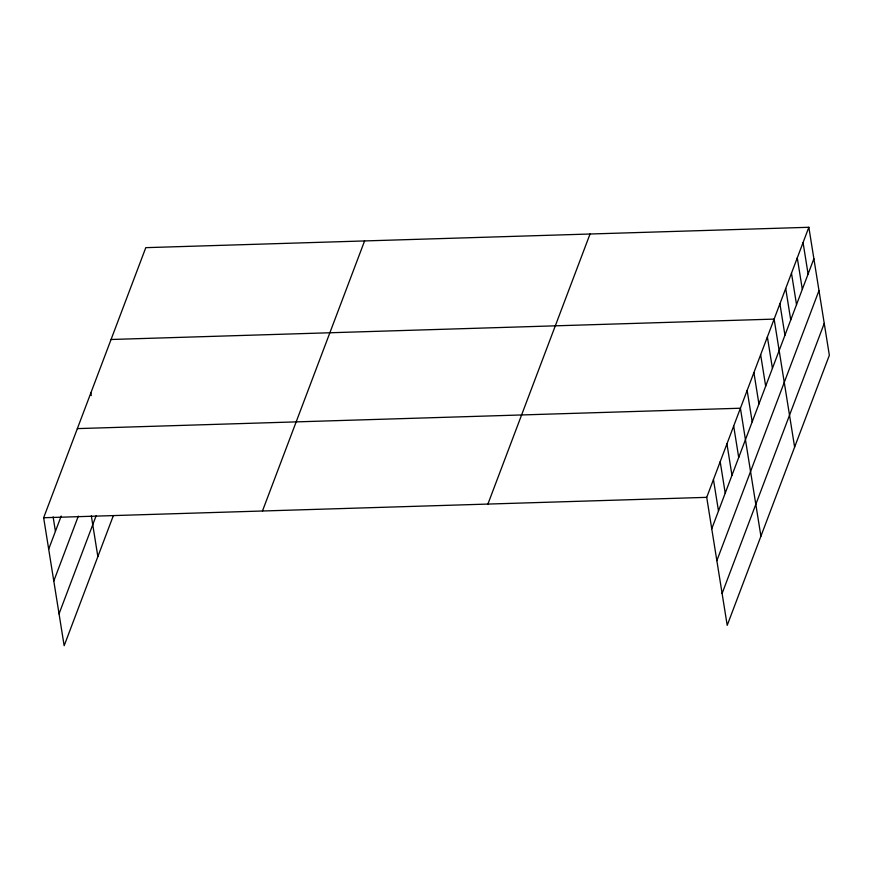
<?xml version="1.0" encoding="UTF-8"?>
<svg xmlns="http://www.w3.org/2000/svg" width="873" height="873" viewBox="0 0 873 873"><rect width="100%" height="100%" fill="white"/><g stroke="black" fill="none" stroke-linecap="round" stroke-linejoin="round"><path stroke-width="1.31" d="M113.261 515.856L64.155 645.714L43.65 517.733L145.791 247.659L808.845 227.286L829.35 355.267L727.209 625.341L706.715 497.348L808.845 227.286M48.681 549.15L61.197 516.052M53.788 581.014L78.341 516.085M59.048 613.85L96.117 515.812M262.457 511.011L364.598 240.937M487.898 504.081L590.039 234.008M711.746 528.776L813.887 258.714M716.853 560.641L818.983 290.578M722.102 593.476L824.243 323.403M111.057 339.488L774.122 319.103L794.626 447.096M77.359 428.61L740.413 408.226L760.918 536.218M43.65 517.733L706.715 497.348M803.062 242.585L808.092 274.013M797.278 257.895L802.309 289.312M791.484 273.194L796.525 304.622M785.7 288.505L790.731 319.922M779.916 303.804L784.947 335.232M767.378 336.934L772.419 368.351M760.645 354.754L765.676 386.182M753.901 372.585L758.932 404.003M747.157 390.406L752.188 421.834M733.68 426.057L738.711 457.474M726.936 443.877L731.967 475.305M720.192 461.708L725.223 493.125M713.448 479.528L718.49 510.956M90.836 392.959L91.261 395.578M91.338 515.888L97.852 556.592M53.122 516.925L55.425 531.33"/></g></svg>
